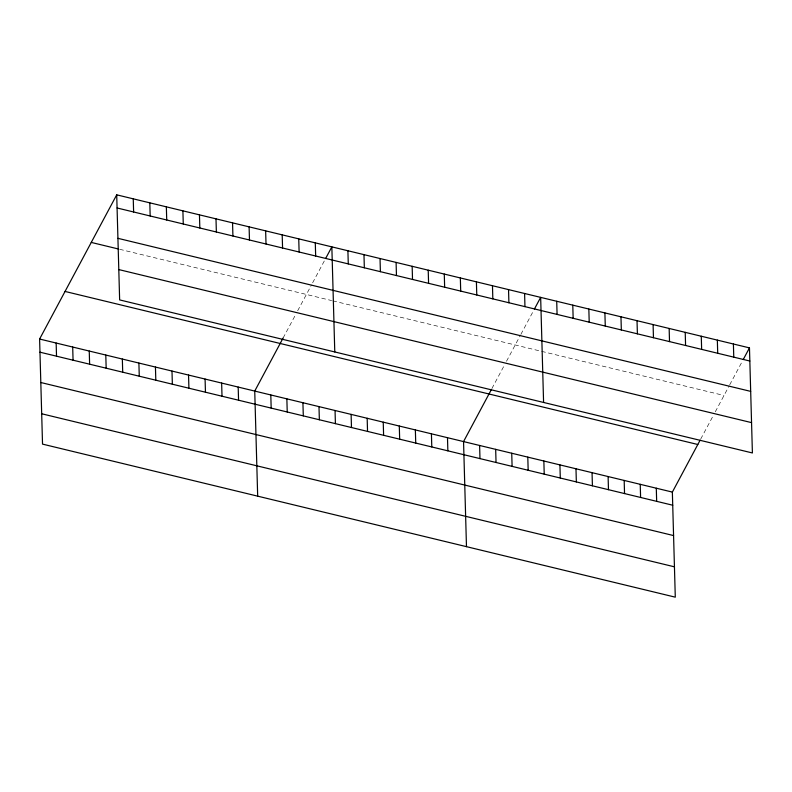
<?xml version="1.0" encoding="UTF-8"?>
<svg xmlns="http://www.w3.org/2000/svg" width="792" height="792" viewBox="0 0 792 792"><rect width="100%" height="100%" fill="white"/><g stroke="black" fill="none" stroke-linecap="round" stroke-linejoin="round"><path stroke-width="0.59" stroke-dasharray="3.96 2.97" d="M283.1 338.036L295.911 314.068M297.663 310.801L311.484 284.942M312.622 282.823L324.492 260.618M491.901 388.545L504.722 364.577M506.474 361.31L520.294 335.452M520.869 334.392L533.867 310.068M700.712 439.055L713.533 415.087M715.285 411.82L729.105 385.952M729.67 384.902L742.678 360.578M119.632 249.282L331.64 300.564M332.788 300.841L540.451 351.074M541.599 351.351L724.017 395.475"/><path stroke-width="1.19" d="M700.138 440.144L672.358 492.089L675.289 597.168L42.53 444.114L39.6 339.035L116.711 194.832L749.47 347.886L752.4 452.965L119.641 299.911L116.711 194.832M283.1 338.036L254.737 391.07L257.677 496.148M325.621 258.509L331.848 246.876L334.778 351.955M491.327 389.634L463.548 441.58L466.478 546.658M534.432 309.009L540.659 297.386L543.589 402.455M743.242 359.518L749.47 347.886M117.077 207.979L749.836 361.033M117.919 238.323L750.677 391.377M91.258 242.421L118.454 248.995M118.79 269.577L751.549 422.631M65.043 291.446L697.802 444.5M39.6 339.035L672.358 492.089M39.966 352.183L672.725 505.227M40.818 382.516L673.576 535.57M41.689 413.77L674.447 566.824M733.402 344.005L733.768 357.152M717.344 340.115L717.71 353.262M701.276 336.234L701.643 349.381M685.219 332.343L685.585 345.49M669.151 328.462L669.517 341.609M653.093 324.581L653.459 337.719M656.291 488.199L656.667 501.346M637.025 320.691L637.392 333.838M640.233 484.318L640.599 497.465M620.968 316.81L621.334 329.957M624.175 480.427L624.542 493.574M604.9 312.919L605.276 326.066M608.107 476.546L608.474 489.694M588.842 309.038L589.208 322.186M592.05 472.656L592.416 485.803M572.784 305.148L573.151 318.295M575.982 468.775L576.348 481.922M556.717 301.267L557.083 314.414M559.924 464.884L560.291 478.031M543.856 461.003L544.223 474.151M524.591 293.495L524.957 306.643M527.799 457.123L528.165 470.26M508.533 289.615L508.9 302.762M511.731 453.232L512.097 466.379M492.466 285.724L492.832 298.871M495.673 449.351L496.04 462.498M476.408 281.843L476.774 294.99M479.606 445.46L479.982 458.608M460.34 277.952L460.706 291.1M444.282 274.072L444.649 287.219M447.49 437.689L447.856 450.836M428.215 270.181L428.581 283.328M431.422 433.808L431.788 446.955M412.157 266.3L412.523 279.447M415.364 429.927L415.731 443.065M396.089 262.419L396.465 275.557M399.297 426.037L399.663 439.184M380.031 258.529L380.398 271.676M383.239 422.156L383.605 435.303M363.974 254.648L364.34 267.795M367.171 418.265L367.538 431.412M347.906 250.757L348.272 263.904M351.113 414.384L351.48 427.531M335.046 410.494L335.412 423.641M315.295 242.867L315.662 256.014M318.988 406.613L319.354 419.76M298.742 238.867L299.119 252.014M302.92 402.722L303.296 415.869M282.2 234.868L282.566 248.015M286.862 398.841L287.229 411.988M270.805 394.96L271.171 408.098M265.647 230.858L266.013 244.005M249.104 226.858L249.47 240.006M238.184 387.07L238.56 400.217M232.551 222.859L232.917 236.006M221.641 383.061L222.007 396.208M215.998 218.849L216.365 231.997M205.088 379.061L205.455 392.208M199.455 214.85L199.822 227.997M188.545 375.062L188.912 388.209M182.903 210.85L183.269 223.997M171.993 371.052L172.359 384.199M166.35 206.841L166.726 219.988M155.44 367.052L155.806 380.2M149.807 202.841L150.173 215.988M138.897 363.053L139.263 376.2M133.254 198.841L133.62 211.989M122.344 359.043L122.71 372.19M105.791 355.044L106.168 368.191M89.249 351.044L89.615 364.191M72.696 347.035L73.062 360.182M56.153 343.035L56.519 356.182"/></g></svg>
